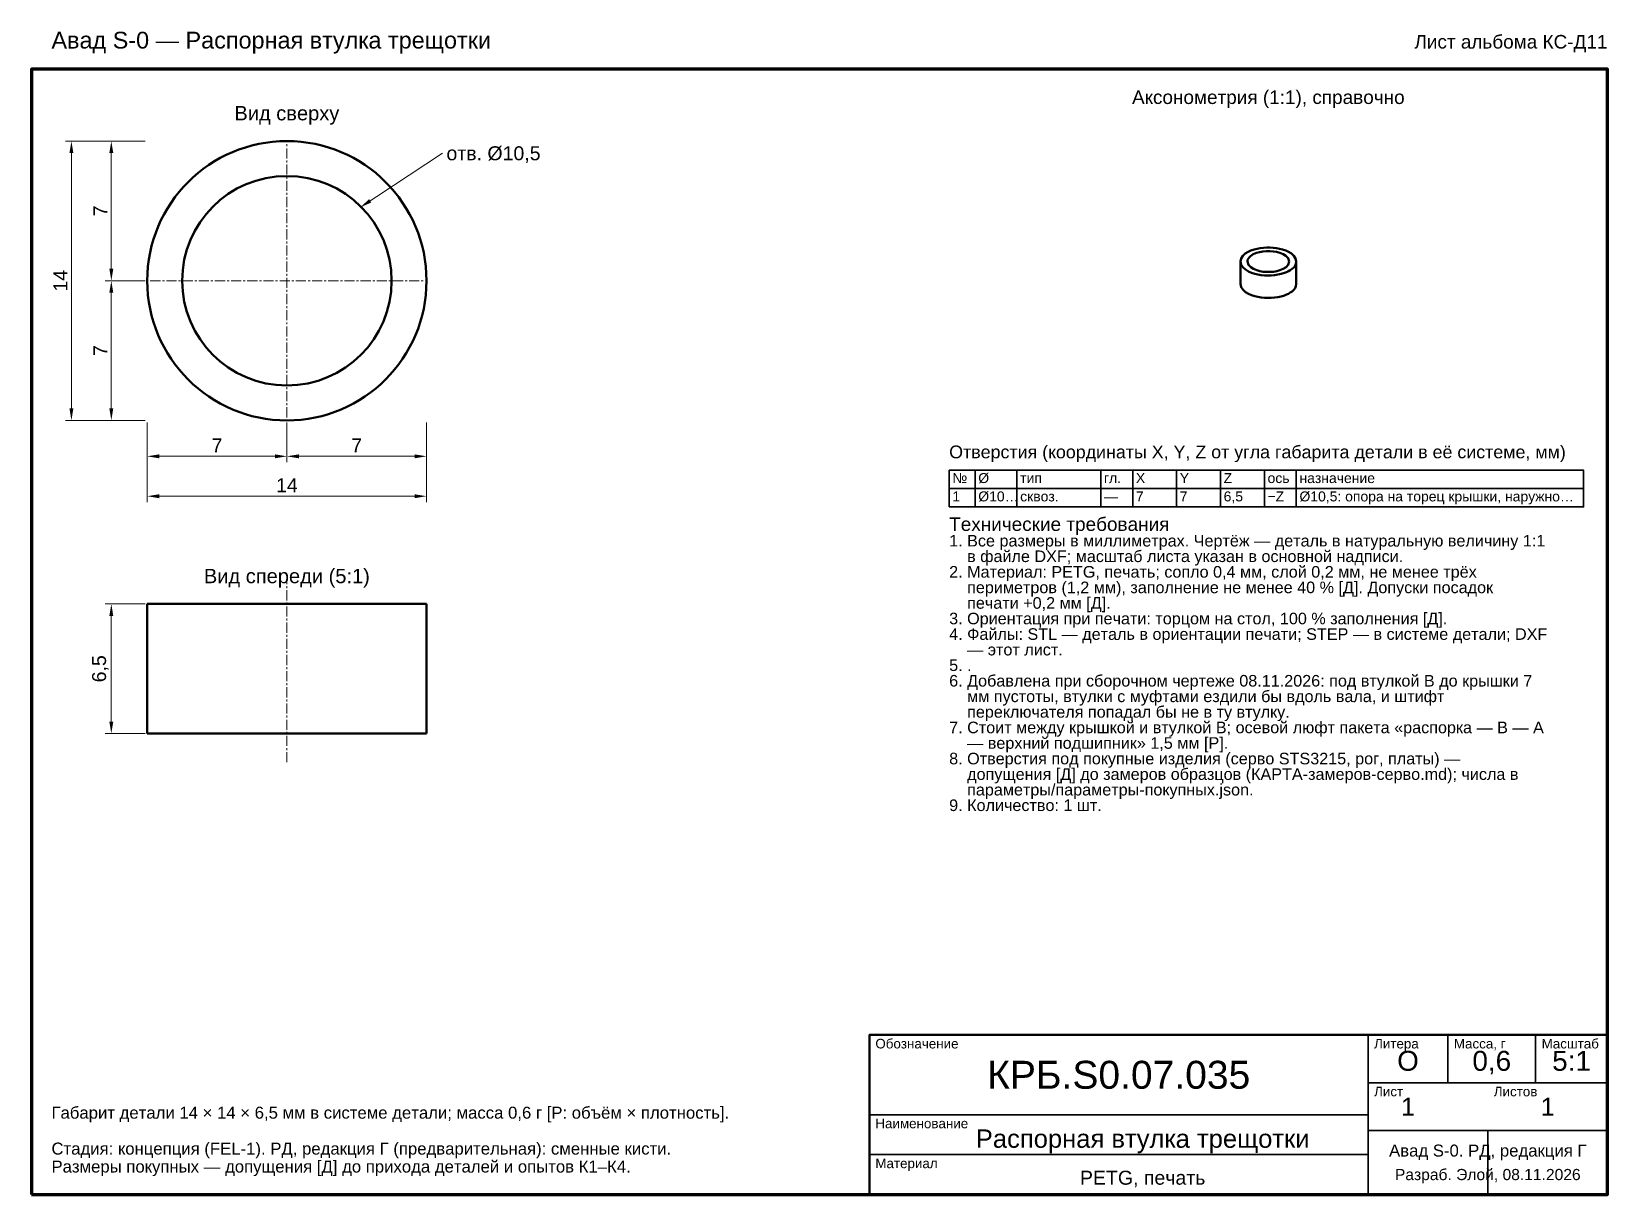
# Model space of a CAD drawing. Header units: millimetres. Extents: x 4 to 83, y 1 to 59.3.
import ezdxf
from ezdxf.enums import TextEntityAlignment as Align

# ---------------------------------------------------------------- set-up
doc = ezdxf.new("R2010")
doc.units = ezdxf.units.MM
doc.header["$LTSCALE"] = 0.2
doc.linetypes.add('DASHDOT', pattern=[3.556, 2.54, -0.508, 0, -0.508])
for name, color, linetype, lineweight in [('КОНТУР', 7, 'Continuous', 50), ('ОСИ', 1, 'DASHDOT', 18), ('РАЗМЕРЫ', 5, 'Continuous', 18), ('РАМКА', 7, 'Continuous', 70), ('ТАБЛИЦА', 7, 'Continuous', 35), ('ТЕКСТ', 7, 'Continuous', 25)]:
    doc.layers.add(name, color=color, linetype=linetype, lineweight=lineweight)
doc.styles.add('GOST', font='arial.ttf')
doc.dimstyles.new('GOST', dxfattribs={"dimtxt": 0.7, "dimasz": 0.6, "dimexe": 0.3, "dimexo": 0.1, "dimgap": 0.2, "dimtad": 1, "dimdec": 1, "dimtxsty": 'GOST', "dimcen": 2.5, "dimclrd": 5, "dimclre": 5, "dimclrt": 5, "dimazin": 3, "dimtfac": 1, "dimtmove": 0, "dimatfit": 3, "dimlwd": 18, "dimlwe": 18})

msp = doc.modelspace()

# ---------------------------------------------------------------- linework, layer by layer
at = {"layer": 'КОНТУР'}
for p, q in [((64.6, 47.763), (64.6, 46.638)), ((67.4, 47.763), (67.4, 46.638)), ((9.8, 30.6), (9.8, 24.1)), ((23.8, 24.1), (23.8, 30.6))]:
    msp.add_line(p, q, dxfattribs=at)
for points in [[(67.4, 47.763), (67.365, 47.92), (67.275, 48.053), (67.154, 48.16), (67.017, 48.245), (66.87, 48.312), (66.717, 48.365), (66.561, 48.405), (66.402, 48.434), (66.242, 48.453), (66.081, 48.462), (65.919, 48.462), (65.758, 48.453), (65.598, 48.434), (65.439, 48.405), (65.283, 48.365), (65.13, 48.312), (64.983, 48.245), (64.846, 48.16), (64.725, 48.053), (64.635, 47.92), (64.6, 47.763)], [(64.95, 47.763), (64.963, 47.845), (64.997, 47.919), (65.047, 47.984), (65.108, 48.04), (65.175, 48.088), (65.246, 48.129), (65.321, 48.164), (65.398, 48.194)], [(65.398, 48.194), (65.562, 48.241), (65.731, 48.271), (65.901, 48.286), (66.073, 48.287), (66.243, 48.274), (66.412, 48.246), (66.578, 48.202), (66.736, 48.138), (66.882, 48.048), (66.999, 47.925), (67.05, 47.763)], [(64.6, 47.763), (64.638, 47.602), (64.734, 47.465), (64.861, 47.357), (65.005, 47.271), (65.158, 47.204), (65.317, 47.152), (65.48, 47.114), (65.645, 47.086), (65.812, 47.07), (65.979, 47.064), (66.147, 47.067), (66.314, 47.081), (66.479, 47.106), (66.643, 47.142), (66.803, 47.19)], [(67.05, 47.763), (67, 47.604), (66.885, 47.481), (66.741, 47.391), (66.584, 47.327), (66.421, 47.282), (66.254, 47.254), (66.085, 47.24), (65.915, 47.24), (65.746, 47.254), (65.579, 47.282), (65.416, 47.327), (65.259, 47.391), (65.115, 47.481), (65, 47.604), (64.95, 47.763)], [(66.803, 47.19), (66.905, 47.23), (67.005, 47.276), (67.1, 47.331), (67.19, 47.394), (67.27, 47.469), (67.337, 47.556), (67.383, 47.655), (67.4, 47.763)], [(64.6, 46.638), (64.638, 46.476), (64.734, 46.339), (64.861, 46.231), (65.005, 46.145), (65.158, 46.078), (65.317, 46.027), (65.48, 45.988), (65.645, 45.96), (65.812, 45.944), (65.979, 45.938), (66.147, 45.941), (66.314, 45.955), (66.479, 45.98), (66.643, 46.016), (66.803, 46.064)], [(66.803, 46.064), (66.905, 46.104), (67.005, 46.15), (67.1, 46.205), (67.19, 46.269), (67.27, 46.343), (67.337, 46.43), (67.383, 46.529), (67.4, 46.638)], [(9.8, 30.6), (10.624, 30.6), (11.447, 30.6), (12.271, 30.6), (13.094, 30.6), (13.918, 30.6), (14.741, 30.6), (15.565, 30.6), (16.388, 30.6), (17.212, 30.6), (18.035, 30.6), (18.859, 30.6), (19.682, 30.6), (20.506, 30.6), (21.329, 30.6), (22.153, 30.6), (22.976, 30.6), (23.8, 30.6)], [(9.8, 24.1), (10.624, 24.1), (11.447, 24.1), (12.271, 24.1), (13.094, 24.1), (13.918, 24.1), (14.741, 24.1), (15.565, 24.1), (16.388, 24.1), (17.212, 24.1), (18.035, 24.1), (18.859, 24.1), (19.682, 24.1), (20.506, 24.1), (21.329, 24.1), (22.153, 24.1), (22.976, 24.1), (23.8, 24.1)]]:
    msp.add_lwpolyline(points, dxfattribs=at)
for radius in [7, 5.25]:
    msp.add_circle((16.8, 46.8), radius, dxfattribs=at)
at = {"layer": 'ОСИ'}
for p, q in [((16.8, 39.95), (16.8, 53.65)), ((9.95, 46.8), (23.65, 46.8)), ((16.8, 32.1), (16.8, 22.6))]:
    msp.add_line(p, q, dxfattribs=at)
at = {"layer": 'РАМКА', "lineweight": 70}
msp.add_lwpolyline([(4, 1), (83, 1), (83, 57.4), (4, 57.4), (4, 1)], dxfattribs=at)
at = {"layer": 'ТАБЛИЦА'}
for p, q in [((51.3, 37.3), (51.3, 35.46)), ((53.4, 37.3), (53.4, 35.46)), ((57.6, 37.3), (57.6, 35.46)), ((59.2, 37.3), (59.2, 35.46)), ((61.4, 37.3), (61.4, 35.46)), ((63.6, 37.3), (63.6, 35.46)), ((65.8, 37.3), (65.8, 35.46)), ((67.4, 37.3), (67.4, 35.46)), ((50, 36.38), (81.8, 36.38)), ((71, 1), (71, 9)), ((75, 6.6), (75, 9)), ((79.4, 6.6), (79.4, 9)), ((71, 6.6), (83, 6.6)), ((46, 5), (71, 5)), ((71, 4.2), (83, 4.2)), ((77, 1), (77, 4.2)), ((46, 3), (71, 3))]:
    msp.add_line(p, q, dxfattribs=at)
at = {"layer": 'ТАБЛИЦА', "lineweight": 35}
msp.add_lwpolyline([(50, 35.46), (81.8, 35.46), (81.8, 37.3), (50, 37.3), (50, 35.46)], dxfattribs=at)
at = {"layer": 'ТАБЛИЦА', "lineweight": 50}
msp.add_lwpolyline([(46, 1), (83, 1), (83, 9), (46, 9), (46, 1)], dxfattribs=at)

# ---------------------------------------------------------------- texts
at = {"layer": 'ТЕКСТ', "style": 'GOST'}
for s, height, p in [('Авад S-0 — Распорная втулка трещотки', 0.84, (5, 58.44)), ('отв. Ø10,5', 0.7, (24.8, 52.84)), ('Отверстия (координаты X, Y, Z от угла габарита детали в её системе, мм)', 0.64, (50, 37.9)), ('№', 0.5, (50.16, 36.66)), ('Ø', 0.5, (51.46, 36.66)), ('X', 0.5, (59.36, 36.66)), ('Y', 0.5, (61.56, 36.66)), ('Z', 0.5, (63.76, 36.66)), ('тип', 0.5, (53.56, 36.66)), ('гл.', 0.5, (57.76, 36.66)), ('ось', 0.5, (65.96, 36.66)), ('назначение', 0.5, (67.56, 36.66)), ('1', 0.5, (50.16, 35.74)), ('Ø10…', 0.5, (51.46, 35.74)), ('сквоз.', 0.5, (53.56, 35.74)), ('—', 0.5, (57.76, 35.74)), ('7', 0.5, (59.36, 35.74)), ('7', 0.5, (61.56, 35.74)), ('6,5', 0.5, (63.76, 35.74)), ('−Z', 0.5, (65.96, 35.74)), ('Ø10,5: опора на торец крышки, наружно…', 0.5, (67.56, 35.74)), ('Технические требования', 0.68, (50, 34.26)), ('1. Все размеры в миллиметрах. Чертёж — деталь в натуральную величину 1:1', 0.58, (50, 33.48)), ('    в файле DXF; масштаб листа указан в основной надписи.', 0.58, (50, 32.7)), ('2. Материал: PETG, печать; сопло 0,4 мм, слой 0,2 мм, не менее трёх', 0.58, (50, 31.92)), ('    периметров (1,2 мм), заполнение не менее 40 % [Д]. Допуски посадок', 0.58, (50, 31.14)), ('    печати +0,2 мм [Д].', 0.58, (50, 30.36)), ('3. Ориентация при печати: торцом на стол, 100 % заполнения [Д].', 0.58, (50, 29.58)), ('4. Файлы: STL — деталь в ориентации печати; STEP — в системе детали; DXF', 0.58, (50, 28.8)), ('    — этот лист.', 0.58, (50, 28.02)), ('5. .', 0.58, (50, 27.24)), ('6. Добавлена при сборочном чертеже 08.11.2026: под втулкой B до крышки 7', 0.58, (50, 26.46)), ('    мм пустоты, втулки с муфтами ездили бы вдоль вала, и штифт', 0.58, (50, 25.68)), ('    переключателя попадал бы не в ту втулку.', 0.58, (50, 24.9)), ('7. Стоит между крышкой и втулкой B; осевой люфт пакета «распорка — B — A', 0.58, (50, 24.12)), ('    — верхний подшипник» 1,5 мм [Р].', 0.58, (50, 23.34)), ('8. Отверстия под покупные изделия (серво STS3215, рог, платы) —', 0.58, (50, 22.56)), ('    допущения [Д] до замеров образцов (КАРТА-замеров-серво.md); числа в', 0.58, (50, 21.78)), ('    параметры/параметры-покупных.json.', 0.58, (50, 21)), ('9. Количество: 1 шт.', 0.58, (50, 20.22)), ('Обозначение', 0.48, (46.3, 8.32)), ('Литера', 0.48, (71.3, 8.32)), ('Масса, г', 0.48, (75.3, 8.32)), ('Масштаб', 0.48, (79.7, 8.32)), ('Лист', 0.48, (71.3, 5.92)), ('Листов', 0.48, (77.3, 5.92)), ('Габарит детали 14 × 14 × 6,5 мм в системе детали; масса 0,6 г [Р: объём × плотность].', 0.6, (5, 4.8)), ('Наименование', 0.48, (46.3, 4.32)), ('Стадия: концепция (FEL-1). РД, редакция Г (предварительная): сменные кисти.', 0.6, (5, 3)), ('Размеры покупных — допущения [Д] до прихода деталей и опытов К1–К4.', 0.6, (5, 2.1)), ('Материал', 0.48, (46.3, 2.32))]:
    msp.add_text(s, height=height, dxfattribs=at).set_placement(p)
msp.add_text('Лист альбома КС-Д11', height=0.68, dxfattribs=at).set_placement((83, 58.44), align=Align.RIGHT)
for s, height, p in [('Аксонометрия (1:1), справочно', 0.68, (66, 56)), ('Вид сверху', 0.72, (16.8, 55.2)), ('Вид спереди (5:1)', 0.72, (16.8, 32)), ('О', 1, (73, 7.7)), ('0,6', 1, (77.2, 7.7)), ('5:1', 1, (81.2, 7.7)), ('КРБ.S0.07.035', 1.4, (58.5, 7)), ('1', 0.9, (73, 5.4)), ('1', 0.9, (80, 5.4)), ('Распорная втулка трещотки', 0.91765, (59.7, 3.8)), ('Авад S-0. РД, редакция Г', 0.6, (77, 3.2)), ('PETG, печать', 0.7, (59.7, 1.84)), ('Разраб. Элой, 08.11.2026', 0.56, (77, 2))]:
    msp.add_text(s, height=height, dxfattribs=at).set_placement(p, align=Align.MIDDLE_CENTER)

# ---------------------------------------------------------------- dimensions: what is measured, and where the dimension line sits
at = {"layer": 'РАЗМЕРЫ'}
for base, p1, p2 in [((6, 39.8), (9.8, 39.8), (9.8, 53.8)), ((8, 46.8), (9.8, 46.8), (9.8, 53.8)), ((8, 39.8), (9.8, 39.8), (9.8, 46.8)), ((8, 24.1), (9.8, 24.1), (9.8, 30.6))]:
    msp.add_linear_dim(base=base, p1=p1, p2=p2, angle=90, dimstyle='GOST', dxfattribs=at).render()
for base, p1, p2 in [((9.8, 38), (9.8, 39.8), (16.8, 39.8)), ((9.8, 36), (9.8, 39.8), (23.8, 39.8)), ((16.8, 38), (16.8, 39.8), (23.8, 39.8))]:
    msp.add_linear_dim(base=base, p1=p1, p2=p2, dimstyle='GOST', dxfattribs=at).render()

# ---------------------------------------------------------------- leaders
msp.add_leader([(20.475, 50.475), (24.6, 53.2)], dimstyle='GOST', dxfattribs=at)

doc.saveas('drawing.dxf')
